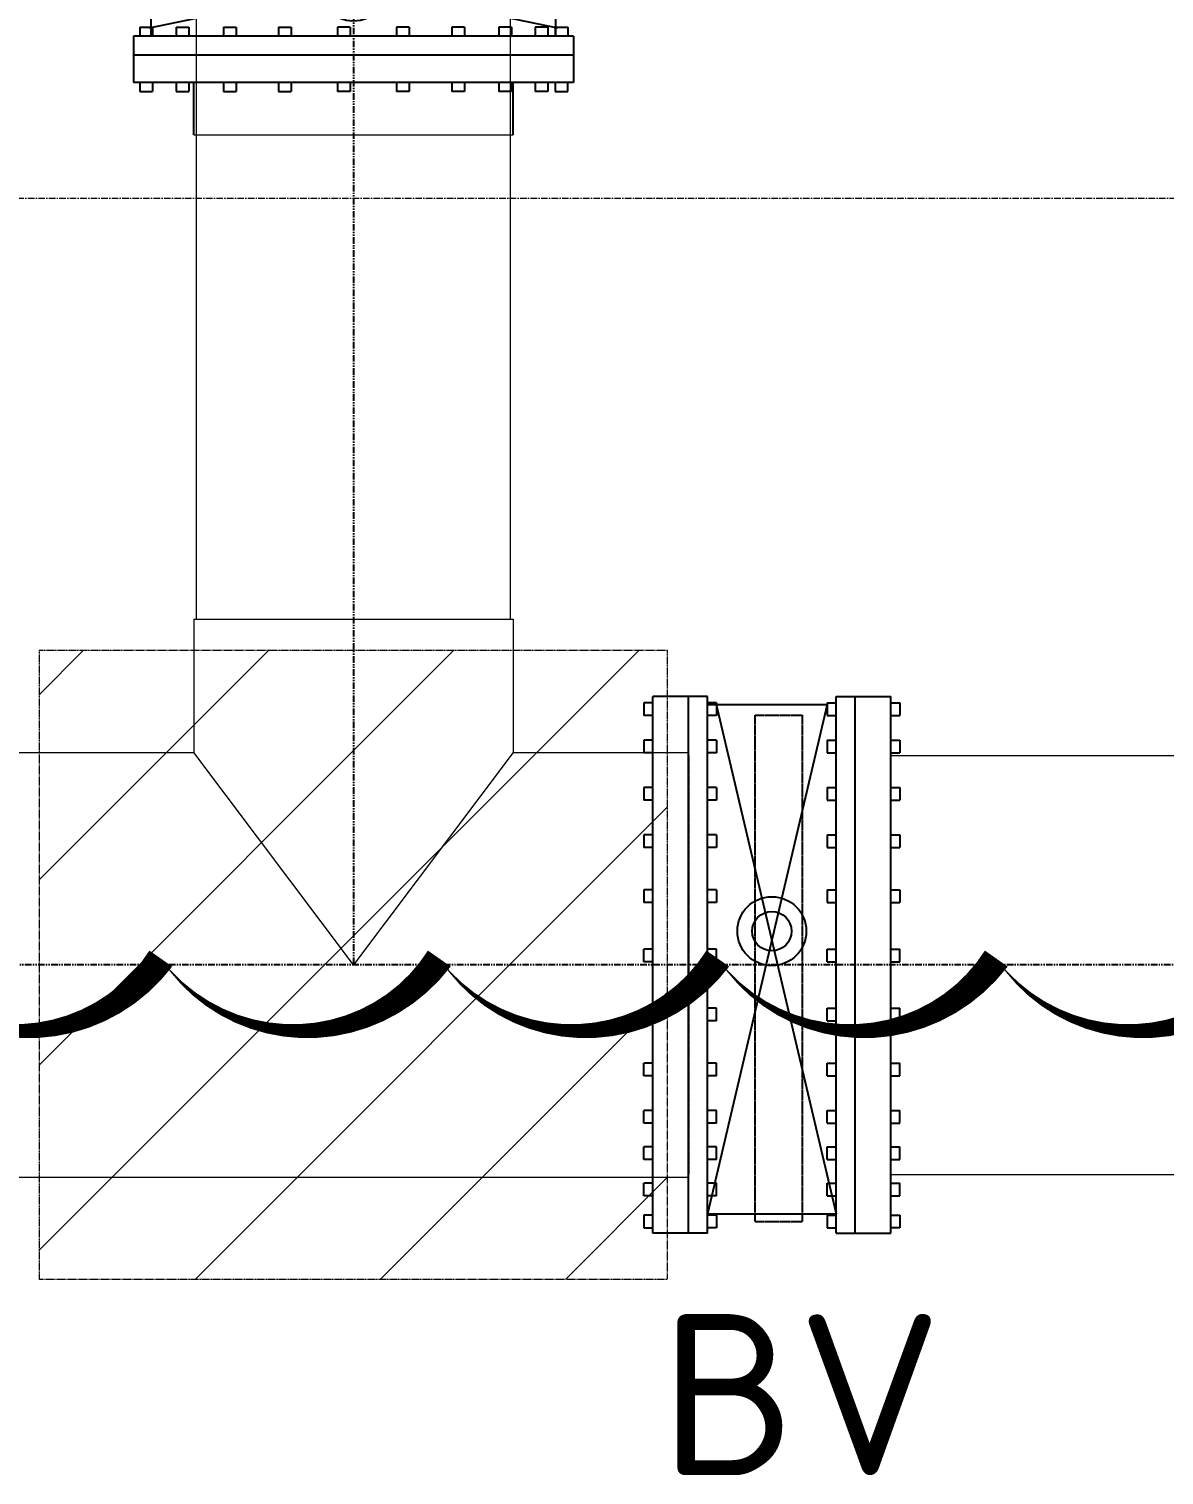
# Model space of a CAD drawing. Header units: inches. Extents: x 0 to 235202, y 0 to 361577.
# Drawn here: x 158903 to 161070, y 302038 to 304800 of the extents above; entities that cross this region are included whole.
import ezdxf

# ---------------------------------------------------------------- set-up
doc = ezdxf.new("R2010")
doc.units = ezdxf.units.IN
doc.header["$MEASUREMENT"] = 0
for name, pattern in [('CENTER', [2, 1.25, -0.25, 0.25, -0.25]), ('HIDDEN', [0.375, 0.25, -0.125]), ('PHANTOM2', [1.25, 0.625, -0.125, 0.125, -0.125, 0.125, -0.125])]:
    doc.linetypes.add(name, pattern=pattern)
doc.layers.add('.5', color=8, linetype='Continuous', lineweight=0)
doc.layers.add('DIM', color=251, linetype='Continuous', lineweight=0)
for name, color, linetype in [('2', 2, 'HIDDEN'), ('steel reducer', 2, 'Continuous'), ('text', 3, 'Continuous')]:
    doc.layers.add(name, color=color, linetype=linetype)
doc.styles.add('ISO', font='isocpeur.ttf')

# ---------------------------------------------------------------- blocks, each defined once
blk = doc.blocks.new('BV600')
at = {"color": 1}
for p, q in [((12.2, 388.2), (36.4, 388.2)), ((12.2, 371), (12.2, 388.2)), ((36.4, 371), (36.4, 388.2)), ((81.4, 388.2), (105.7, 388.2)), ((81.4, 371), (81.4, 388.2)), ((105.7, 371), (105.7, 388.2)), ((171.7, 388.2), (195.9, 388.2)), ((171.7, 371), (171.7, 388.2)), ((195.9, 371), (195.9, 388.2)), ((276.8, 388.2), (301.1, 388.2)), ((276.8, 371), (276.8, 388.2)), ((301.1, 371), (301.1, 388.2)), ((389.7, 371), (389.7, 388.2)), ((413.9, 388.2), (389.7, 388.2)), ((413.9, 371), (413.9, 388.2)), ((502.5, 371), (502.5, 388.2)), ((526.7, 388.2), (502.5, 388.2)), ((526.7, 371), (526.7, 388.2)), ((607.6, 371), (607.6, 388.2)), ((631.8, 388.2), (607.6, 388.2)), ((631.8, 371), (631.8, 388.2)), ((697.9, 371), (697.9, 388.2)), ((722.1, 388.2), (697.9, 388.2)), ((722.1, 371), (722.1, 388.2)), ((767.2, 371), (767.2, 388.2)), ((791.4, 388.2), (767.2, 388.2)), ((791.4, 371), (791.4, 388.2)), ((805.4, 371), (805.4, 388.2)), ((805.4, 388.2), (829.6, 388.2)), ((829.6, 388.2), (829.6, 371)), ((840, 371), (0, 371)), ((0, 282.3), (0, 371)), ((840, 282.3), (840, 371)), ((840, 319), (0, 319)), ((840, 282.3), (0, 282.3)), ((12.2, 265.1), (12.2, 282.3)), ((36.4, 265.1), (36.4, 282.3)), ((81.4, 265.1), (81.4, 282.3)), ((105.7, 265.1), (105.7, 282.3)), ((171.7, 265.1), (171.7, 282.3)), ((195.9, 265.1), (195.9, 282.3)), ((276.8, 265.1), (276.8, 282.3)), ((301.1, 265.1), (301.1, 282.3)), ((389.7, 265.1), (389.7, 282.3)), ((413.9, 265.1), (413.9, 282.3)), ((502.5, 265.1), (502.5, 282.3)), ((526.7, 265.1), (526.7, 282.3)), ((607.6, 265.1), (607.6, 282.3)), ((631.8, 265.1), (631.8, 282.3)), ((697.9, 265.1), (697.9, 282.3)), ((722.1, 265.1), (722.1, 282.3)), ((767.2, 265.1), (767.2, 282.3)), ((791.4, 265.1), (791.4, 282.3)), ((805.4, 265.1), (805.4, 282.3)), ((829.6, 265.1), (829.6, 282.3)), ((12.2, 265.1), (36.4, 265.1)), ((30.4, 104.3), (806.2, 265.1)), ((33.7, 265.1), (809.6, 104.3)), ((33.7, 87.1), (33.7, 265.1)), ((81.4, 265.1), (105.7, 265.1)), ((171.7, 265.1), (195.9, 265.1)), ((276.8, 265.1), (301.1, 265.1)), ((413.9, 265.1), (389.7, 265.1)), ((526.7, 265.1), (502.5, 265.1)), ((631.8, 265.1), (607.6, 265.1)), ((722.1, 265.1), (697.9, 265.1)), ((791.4, 265.1), (767.2, 265.1)), ((805.4, 265.1), (829.6, 265.1)), ((806.2, 87.1), (806.2, 265.1)), ((33.7, 217.9), (10.6, 217.9)), ((833.9, 217.9), (806.2, 217.9)), ((33.7, 127.6), (10.6, 127.6)), ((833.9, 127.6), (806.2, 127.6)), ((0, 88), (0, 0)), ((840, 88), (0, 88)), ((12.2, 105.2), (36.4, 105.2)), ((12.2, 105.2), (12.2, 88)), ((36.4, 105.2), (36.4, 88)), ((81.4, 105.2), (105.7, 105.2)), ((81.4, 105.2), (81.4, 88)), ((105.7, 105.2), (105.7, 88)), ((171.7, 105.2), (195.9, 105.2)), ((171.7, 105.2), (171.7, 88)), ((195.9, 105.2), (195.9, 88)), ((276.8, 105.2), (301.1, 105.2)), ((276.8, 105.2), (276.8, 88)), ((301.1, 105.2), (301.1, 88)), ((389.7, 105.2), (389.7, 88)), ((413.9, 105.2), (389.7, 105.2)), ((413.9, 105.2), (413.9, 88)), ((502.5, 105.2), (502.5, 88)), ((526.7, 105.2), (502.5, 105.2)), ((526.7, 105.2), (526.7, 88)), ((607.6, 105.2), (607.6, 88)), ((631.8, 105.2), (607.6, 105.2)), ((631.8, 105.2), (631.8, 88)), ((697.9, 105.2), (697.9, 88)), ((722.1, 105.2), (697.9, 105.2)), ((722.1, 105.2), (722.1, 88)), ((767.2, 105.2), (767.2, 88)), ((791.4, 105.2), (767.2, 105.2)), ((791.4, 105.2), (791.4, 88)), ((805.4, 105.2), (805.4, 88)), ((805.4, 105.2), (829.6, 105.2)), ((829.6, 105.2), (829.6, 88)), ((840, 88), (840, 0)), ((840, 52), (0, 52)), ((840, 0), (0, 0)), ((12.2, 0), (12.2, -17.2)), ((36.4, 0), (36.4, -17.2)), ((81.4, 0), (81.4, -17.2)), ((105.7, 0), (105.7, -17.2)), ((171.7, 0), (171.7, -17.2)), ((195.9, 0), (195.9, -17.2)), ((276.8, 0), (276.8, -17.2)), ((301.1, 0), (301.1, -17.2)), ((389.7, 0), (389.7, -17.2)), ((413.9, 0), (413.9, -17.2)), ((502.5, 0), (502.5, -17.2)), ((526.7, 0), (526.7, -17.2)), ((607.6, 0), (607.6, -17.2)), ((631.8, 0), (631.8, -17.2)), ((697.9, 0), (697.9, -17.2)), ((722.1, 0), (722.1, -17.2)), ((767.2, 0), (767.2, -17.2)), ((791.4, 0), (791.4, -17.2)), ((805.4, 0), (805.4, -17.2)), ((829.6, -17.2), (829.6, 0)), ((12.2, -17.2), (36.4, -17.2)), ((81.4, -17.2), (105.7, -17.2)), ((171.7, -17.2), (195.9, -17.2)), ((276.8, -17.2), (301.1, -17.2)), ((413.9, -17.2), (389.7, -17.2)), ((526.7, -17.2), (502.5, -17.2)), ((631.8, -17.2), (607.6, -17.2)), ((722.1, -17.2), (697.9, -17.2)), ((791.4, -17.2), (767.2, -17.2)), ((805.4, -17.2), (829.6, -17.2))]:
    blk.add_line(p, q, dxfattribs=at)
at = {"color": 13, "linetype": 'HIDDEN'}
for p, q in [((10.6, 127.6), (10.6, 217.9)), ((806.2, 217.9), (33.7, 217.9)), ((833.9, 127.6), (833.9, 217.9)), ((806.2, 127.6), (33.7, 127.6))]:
    blk.add_line(p, q, dxfattribs=at)
at = {"color": 1}
for radius in [65.7, 37.5]:
    blk.add_circle((420, 182.8), radius, dxfattribs=at)

msp = doc.modelspace()

# ---------------------------------------------------------------- linework, layer by layer
at = {"layer": '.5', "color": 8, "linetype": 'CENTER', "ltscale": 10}
msp.add_line((169573.2, 304475.8), (105058.9, 304475.8), dxfattribs=at)
at = {"color": 8, "linetype": 'PHANTOM2', "ltscale": 20}
for p, q in [((159522.4, 323526.9), (159522.4, 303012.5)), ((163607.6, 303012.5), (155018.9, 303012.5))]:
    msp.add_line(p, q, dxfattribs=at)
at = {"color": 8}
for p, q in [((160077.2, 303512.8), (160077.2, 303488.6)), ((160094.4, 303512.8), (160077.2, 303512.8)), ((160094.4, 302500), (160094.4, 303525)), ((160198.4, 303525), (160094.4, 303525)), ((160162.4, 302500), (160162.4, 303525)), ((160197.5, 303509.4), (160427.2, 303509.4)), ((160198.4, 302500), (160198.4, 303525)), ((160215.6, 303512.8), (160198.4, 303512.8)), ((160427.2, 303509.4), (160198.4, 302537.4)), ((160214.7, 303512.8), (160444.4, 302537.4)), ((160215.6, 303512.8), (160215.6, 303488.6)), ((160427.2, 303512.8), (160427.2, 303488.6)), ((160427.2, 303512.8), (160444.4, 303512.8)), ((160444.4, 303525), (160548.4, 303525)), ((160444.4, 302500), (160444.4, 303525)), ((160480.4, 302500), (160480.4, 303525)), ((160548.4, 302500), (160548.4, 303525)), ((160548.4, 303512.8), (160565.6, 303512.8)), ((160565.6, 303512.8), (160565.6, 303488.6)), ((160094.4, 303488.6), (160077.2, 303488.6)), ((160215.6, 303488.6), (160198.4, 303488.6)), ((160427.2, 303488.6), (160444.4, 303488.6)), ((160548.4, 303488.6), (160565.6, 303488.6)), ((160077.2, 303441.3), (160077.2, 303417.1)), ((160094.4, 303441.3), (160077.2, 303441.3)), ((160215.6, 303441.3), (160198.4, 303441.3)), ((160215.6, 303441.3), (160215.6, 303417.1)), ((160427.2, 303441.3), (160427.2, 303417.1)), ((160427.2, 303441.3), (160444.4, 303441.3)), ((160548.4, 303441.3), (160565.6, 303441.3)), ((160565.6, 303441.3), (160565.6, 303417.1)), ((160094.4, 303417.1), (160077.2, 303417.1)), ((160215.6, 303417.1), (160198.4, 303417.1)), ((160427.2, 303417.1), (160444.4, 303417.1)), ((160548.4, 303417.1), (160565.6, 303417.1)), ((160077.2, 303351), (160077.2, 303326.8)), ((160094.4, 303351), (160077.2, 303351)), ((160215.6, 303351), (160198.4, 303351)), ((160215.6, 303351), (160215.6, 303326.8)), ((160427.2, 303351), (160427.2, 303326.8)), ((160427.2, 303351), (160444.4, 303351)), ((160548.4, 303351), (160565.6, 303351)), ((160565.6, 303351), (160565.6, 303326.8)), ((160094.4, 303326.8), (160077.2, 303326.8)), ((160215.6, 303326.8), (160198.4, 303326.8)), ((160427.2, 303326.8), (160444.4, 303326.8)), ((160548.4, 303326.8), (160565.6, 303326.8)), ((160077.2, 303260.8), (160077.2, 303236.5)), ((160094.4, 303260.8), (160077.2, 303260.8)), ((160215.6, 303260.8), (160198.4, 303260.8)), ((160215.6, 303260.8), (160215.6, 303236.5)), ((160427.2, 303260.8), (160427.2, 303236.5)), ((160427.2, 303260.8), (160444.4, 303260.8)), ((160548.4, 303260.8), (160565.6, 303260.8)), ((160565.6, 303260.8), (160565.6, 303236.5)), ((160094.4, 303236.5), (160077.2, 303236.5)), ((160215.6, 303236.5), (160198.4, 303236.5)), ((160427.2, 303236.5), (160444.4, 303236.5)), ((160548.4, 303236.5), (160565.6, 303236.5)), ((160077.2, 303155.6), (160077.2, 303131.4)), ((160094.4, 303155.6), (160077.2, 303155.6)), ((160215.6, 303155.6), (160198.4, 303155.6)), ((160215.6, 303155.6), (160215.6, 303131.4)), ((160427.2, 303155.6), (160427.2, 303131.4)), ((160427.2, 303155.6), (160444.4, 303155.6)), ((160548.4, 303155.6), (160565.6, 303155.6)), ((160565.6, 303155.6), (160565.6, 303131.4)), ((160094.4, 303131.4), (160077.2, 303131.4)), ((160215.6, 303131.4), (160198.4, 303131.4)), ((160427.2, 303131.4), (160444.4, 303131.4)), ((160548.4, 303131.4), (160565.6, 303131.4)), ((160094.4, 303042.8), (160077.2, 303042.8)), ((160077.2, 303018.6), (160077.2, 303042.8)), ((160215.6, 303042.8), (160198.4, 303042.8)), ((160215.6, 303018.6), (160215.6, 303042.8)), ((160427.2, 303042.8), (160444.4, 303042.8)), ((160427.2, 303018.6), (160427.2, 303042.8)), ((160548.4, 303042.8), (160565.6, 303042.8)), ((160565.6, 303018.6), (160565.6, 303042.8)), ((160094.4, 303018.6), (160077.2, 303018.6)), ((160215.6, 303018.6), (160198.4, 303018.6)), ((160427.2, 303018.6), (160444.4, 303018.6)), ((160548.4, 303018.6), (160565.6, 303018.6)), ((160094.4, 302930), (160077.2, 302930)), ((160077.2, 302905.8), (160077.2, 302930)), ((160215.6, 302930), (160198.4, 302930)), ((160215.6, 302905.8), (160215.6, 302930)), ((160427.2, 302930), (160444.4, 302930)), ((160427.2, 302905.8), (160427.2, 302930)), ((160548.4, 302930), (160565.6, 302930)), ((160565.6, 302905.8), (160565.6, 302930)), ((160094.4, 302905.8), (160077.2, 302905.8)), ((160215.6, 302905.8), (160198.4, 302905.8)), ((160427.2, 302905.8), (160444.4, 302905.8)), ((160548.4, 302905.8), (160565.6, 302905.8)), ((160094.4, 302824.9), (160077.2, 302824.9)), ((160077.2, 302800.6), (160077.2, 302824.9)), ((160215.6, 302824.9), (160198.4, 302824.9)), ((160215.6, 302800.6), (160215.6, 302824.9)), ((160427.2, 302824.9), (160444.4, 302824.9)), ((160427.2, 302800.6), (160427.2, 302824.9)), ((160548.4, 302824.9), (160565.6, 302824.9)), ((160565.6, 302800.6), (160565.6, 302824.9)), ((160094.4, 302800.6), (160077.2, 302800.6)), ((160215.6, 302800.6), (160198.4, 302800.6)), ((160427.2, 302800.6), (160444.4, 302800.6)), ((160548.4, 302800.6), (160565.6, 302800.6)), ((160094.4, 302734.6), (160077.2, 302734.6)), ((160077.2, 302710.4), (160077.2, 302734.6)), ((160215.6, 302734.6), (160198.4, 302734.6)), ((160215.6, 302710.4), (160215.6, 302734.6)), ((160427.2, 302734.6), (160444.4, 302734.6)), ((160427.2, 302710.4), (160427.2, 302734.6)), ((160548.4, 302734.6), (160565.6, 302734.6)), ((160565.6, 302710.4), (160565.6, 302734.6)), ((160094.4, 302710.4), (160077.2, 302710.4)), ((160215.6, 302710.4), (160198.4, 302710.4)), ((160427.2, 302710.4), (160444.4, 302710.4)), ((160548.4, 302710.4), (160565.6, 302710.4)), ((160094.4, 302665.3), (160077.2, 302665.3)), ((160077.2, 302641.1), (160077.2, 302665.3)), ((160215.6, 302665.3), (160198.4, 302665.3)), ((160215.6, 302641.1), (160215.6, 302665.3)), ((160427.2, 302665.3), (160444.4, 302665.3)), ((160427.2, 302641.1), (160427.2, 302665.3)), ((160548.4, 302665.3), (160565.6, 302665.3)), ((160565.6, 302641.1), (160565.6, 302665.3)), ((160094.4, 302641.1), (160077.2, 302641.1)), ((160215.6, 302641.1), (160198.4, 302641.1)), ((160427.2, 302641.1), (160444.4, 302641.1)), ((160548.4, 302641.1), (160565.6, 302641.1)), ((160094.4, 302596), (160077.2, 302596)), ((160077.2, 302571.8), (160077.2, 302596)), ((160215.6, 302596), (160198.4, 302596)), ((160215.6, 302571.8), (160215.6, 302596)), ((160427.2, 302596), (160444.4, 302596)), ((160427.2, 302571.8), (160427.2, 302596)), ((160548.4, 302596), (160565.6, 302596)), ((160565.6, 302571.8), (160565.6, 302596)), ((160094.4, 302571.8), (160077.2, 302571.8)), ((160215.6, 302571.8), (160198.4, 302571.8)), ((160427.2, 302571.8), (160444.4, 302571.8)), ((160548.4, 302571.8), (160565.6, 302571.8)), ((160094.4, 302534.6), (160077.2, 302534.6)), ((160077.2, 302534.6), (160077.2, 302510.3)), ((160198.4, 302537.4), (160444.4, 302537.4)), ((160215.6, 302534.6), (160198.4, 302534.6)), ((160215.6, 302534.6), (160215.6, 302510.3)), ((160427.2, 302534.6), (160444.4, 302534.6)), ((160427.2, 302534.6), (160427.2, 302510.3)), ((160548.4, 302534.6), (160565.6, 302534.6)), ((160565.6, 302534.6), (160565.6, 302510.3)), ((160077.2, 302510.3), (160094.4, 302510.3)), ((160198.4, 302500), (160094.4, 302500)), ((160215.6, 302510.3), (160198.4, 302510.3)), ((160427.2, 302510.3), (160444.4, 302510.3)), ((160444.4, 302500), (160548.4, 302500)), ((160565.6, 302510.3), (160548.4, 302510.3))]:
    msp.add_line(p, q, dxfattribs=at)
at = {"color": 8, "linetype": 'HIDDEN'}
for p, q in [((160289.7, 302644.4), (160289.7, 303489.5)), ((160289.7, 303489.5), (160380, 303489.5)), ((160380, 302644.4), (160380, 303489.5)), ((160289.7, 302522.8), (160289.7, 302644.4)), ((160380, 302522.8), (160380, 302644.4)), ((160289.7, 302522.8), (160380, 302522.8))]:
    msp.add_line(p, q, dxfattribs=at)
at = {"color": 1}
msp.add_lwpolyline([(158622.8, 303024.6, 0, 53.2, 0.520567), (159154.6, 303024.6, 0, 53.2, 0.520567), (159686.4, 303024.6, 0, 53.2, 0.520567), (160218.2, 303024.6, 0, 53.2, 0.520567), (160750, 303024.6, 0, 53.2, 0.520567), (161281.8, 303024.6, 0, 53.2, 0.520567), (161813.6, 303024.6, 0, 53.2, 0.520567), (162345.4, 303024.6, 0, 53.2, 0.520567), (162486.9, 303414.9, 0, 53.2, 0.520567), (162486.9, 303946.7, 0, 53.2, 0.520567), (162486.9, 304478.5, 0, 53.2, 0.520567), (162486.9, 305010.3, 0, 53.2, 0.520567), (162486.9, 305542.1, 0, 53.2, 0.520567), (162486.9, 306073.9, 0, 53.2, 0.520567), (162486.9, 306605.7, 0, 53.2, 0.520567), (162486.9, 307137.5, 0, 53.2, 0.520567), (162486.9, 307669.3, 0, 53.2, 0.520567), (162486.9, 308201.1, 0, 53.2, 0.520567)], format="xyseb", dxfattribs=at)
at = {"color": 8}
for radius in [65.7, 37.5]:
    msp.add_circle((160321.4, 303076.9), radius, dxfattribs=at)
at = {"layer": '2', "color": 8}
msp.add_line((160162.4, 303412.4), (160162.4, 302612.4), dxfattribs=at)
at = {"layer": 'DIM', "color": 1}
for p, q in [((159222.4, 303672.8), (159222.4, 305361.6)), ((159822.4, 303672.8), (159822.4, 305361.6))]:
    msp.add_line(p, q, dxfattribs=at)
at = {"layer": 'DIM', "color": 3}
msp.add_line((159217.6, 304597.5), (159827.2, 304597.5), dxfattribs=at)
at = {"layer": 'DIM', "color": 8}
for p, q in [((159217.6, 303672.8), (159827.2, 303672.8)), ((159217.6, 303672.8), (159217.6, 303418.2)), ((159827.2, 303672.8), (159827.2, 303418.2)), ((158882.4, 303418.2), (159217.6, 303418.2)), ((159522.4, 303012.8), (159217.6, 303418.2)), ((159827.2, 303418.2), (159522.4, 303012.8)), ((159827.2, 303418.2), (160162.4, 303418.2)), ((160162.4, 302607.4), (160162.4, 303418.2)), ((160548.4, 303412.4), (162598.4, 303412.4)), ((158882.4, 302607.4), (160162.4, 302607.4)), ((160548.4, 302612.4), (162598.4, 302612.4))]:
    msp.add_line(p, q, dxfattribs=at)
at = {"layer": 'DIM', "color": 8, "linetype": 'HIDDEN', "ltscale": 7}
for p, q in [((160122.4, 303612.5), (158922.4, 303612.5)), ((158922.4, 303612.5), (158922.4, 302412.5)), ((160122.4, 302412.5), (160122.4, 303612.5)), ((158922.4, 302412.5), (160122.4, 302412.5))]:
    msp.add_line(p, q, dxfattribs=at)
at = {"layer": 'DIM', "color": 8, "linetype": 'Continuous'}
for p, q in [((158922.4, 303528.4), (159006.5, 303612.5)), ((158922.4, 303174.8), (159360.1, 303612.5)), ((158922.4, 302821.3), (159713.6, 303612.5)), ((158922.4, 302467.7), (160067.2, 303612.5)), ((159220.7, 302412.5), (160122.4, 303314.2)), ((159574.3, 302412.5), (160122.4, 302960.6)), ((159927.8, 302412.5), (160122.4, 302607.1))]:
    msp.add_line(p, q, dxfattribs=at)
at = {"layer": 'steel reducer', "color": 1}
for p, q in [((159217.6, 304597.5), (159217.6, 304697.5)), ((159827.2, 304597.5), (159827.2, 304697.5))]:
    msp.add_line(p, q, dxfattribs=at)

# ---------------------------------------------------------------- block references
msp.add_blockref('BV600', (159102.4, 304697.5))

# ---------------------------------------------------------------- texts
at = {"layer": 'text', "color": 8, "style": 'ISO'}
msp.add_text('BV', height=307.62, dxfattribs=at).set_placement((160107.6, 302038.4))

doc.saveas('drawing.dxf')
